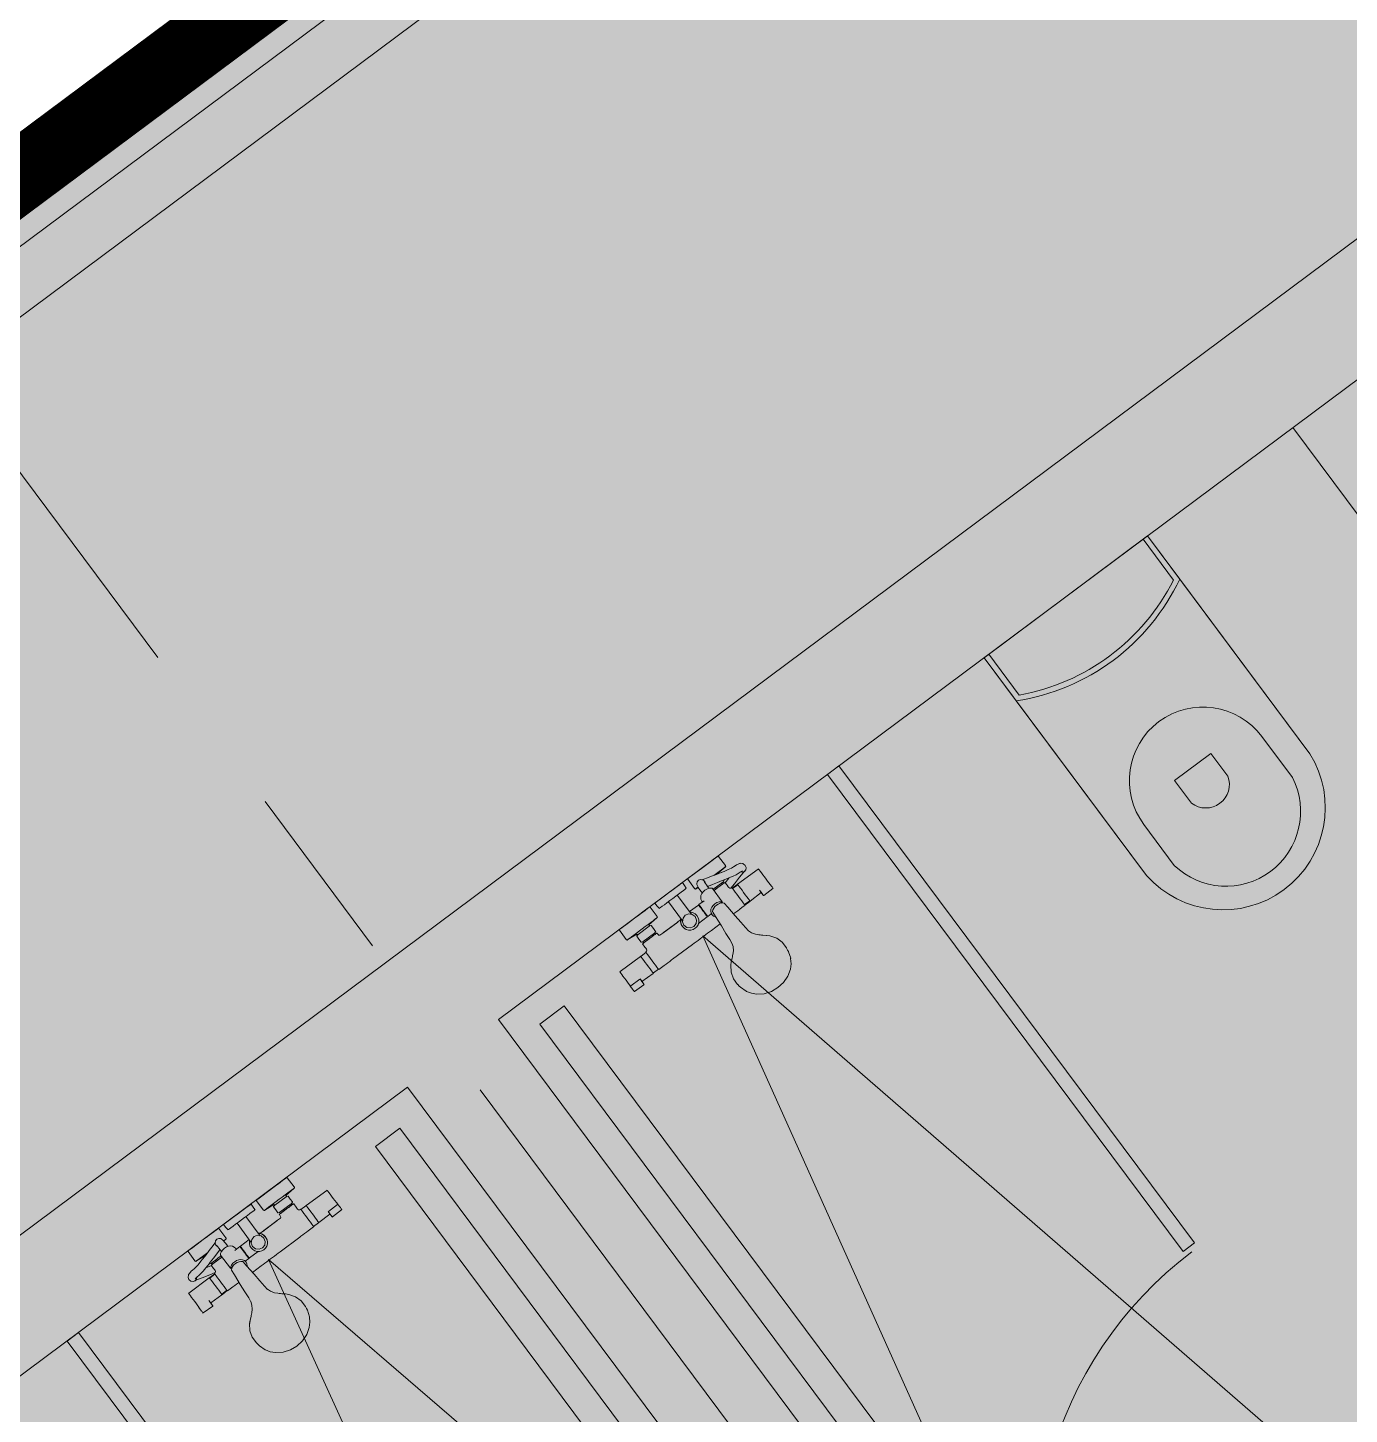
# Model space of a CAD drawing. Header units: metres. Extents: x -466 to 1322, y -1072 to 50.
# Drawn here: x 424.859 to 427.193, y -187.693 to -185.244 of the extents above; entities that cross this region are included whole.
import ezdxf

# ---------------------------------------------------------------- set-up
doc = ezdxf.new("R2010")
doc.units = ezdxf.units.M
for name, pattern in [('B1 P BAJA$0$HIDDEN', [9.525, 6.35, -3.175]), ('CENTER2', [28.575, 19.05, -3.175, 3.175, -3.175]), ('HIDDEN', [9.525, 6.35, -3.175]), ('OCULTA2', [0.3, 0.2, -0.1])]:
    doc.linetypes.add(name, pattern=pattern)
for name, color, linetype, lineweight in [('A - CANCEL', 2, 'Continuous', 0), ('A - Hatch muros', 4, 'Continuous', 0), ('A - MURO BAJO', 2, 'Continuous', 0), ('A - PROY', 250, 'B1 P BAJA$0$HIDDEN', 0), ('A-ACCESORIOS DE BAÑO', 6, 'Continuous', 0), ('A-EJES', 61, 'CENTER2', 0), ('A-Fixt', 122, 'Continuous', 5), ('A-MURO INT', 4, 'Continuous', 0)]:
    doc.layers.add(name, color=color, linetype=linetype, lineweight=lineweight)
doc.layers.add('Hatch Interior', color=7, linetype='Continuous', lineweight=0, true_color=0xaf6350)
doc.layers.add('Poligono Fisico', color=3, linetype='Continuous')

# ---------------------------------------------------------------- blocks, each defined once
blk = doc.blocks.new('COLADERA LINEAL')
at = {"layer": 'A - PROY', "linetype": 'HIDDEN'}
blk.add_lwpolyline([(-565.7399, 10.1537), (-565.7399, 9.1897), (-565.7939, 9.1897), (-565.7939, 10.1537), (-565.7399, 10.1537)], dxfattribs=at)
blk = doc.blocks.new('teleducha planta')
at = {"layer": 'A-ACCESORIOS DE BAÑO'}
for p, q in [((-567.1938, 9.7194), (-567.1942, 9.6992)), ((-567.1942, 9.6992), (-567.1942, 9.6987)), ((-567.1933, 9.72), (-567.1938, 9.72)), ((-567.1938, 9.72), (-567.1938, 9.7194)), ((-567.1921, 9.72), (-567.1933, 9.72)), ((-567.1907, 9.72), (-567.1921, 9.72)), ((-567.1894, 9.72), (-567.1907, 9.72)), ((-567.1815, 9.7199), (-567.1894, 9.72)), ((-567.182, 9.7189), (-567.1821, 9.6991)), ((-567.1819, 9.7197), (-567.182, 9.7197)), ((-567.182, 9.7197), (-567.182, 9.7194)), ((-567.182, 9.7194), (-567.182, 9.7189)), ((-567.178, 9.7197), (-567.1819, 9.7197)), ((-567.1735, 9.7197), (-567.178, 9.7197)), ((-567.1687, 9.7197), (-567.1735, 9.7197)), ((-567.164, 9.7197), (-567.1687, 9.7197)), ((-567.1596, 9.7197), (-567.164, 9.7197)), ((-567.1559, 9.7197), (-567.1596, 9.7197)), ((-567.153, 9.7197), (-567.1559, 9.7197)), ((-567.153, 9.7197), (-567.1512, 9.7197)), ((-567.1506, 9.7197), (-567.1512, 9.7197)), ((-567.1506, 9.7189), (-567.1506, 9.7197)), ((-567.1504, 9.6741), (-567.1506, 9.7189)), ((-567.1936, 9.6987), (-567.1942, 9.6987)), ((-567.1924, 9.6987), (-567.1936, 9.6987)), ((-567.1931, 9.6986), (-567.1851, 9.6986)), ((-567.191, 9.6986), (-567.1924, 9.6987)), ((-567.1897, 9.6986), (-567.191, 9.6986)), ((-567.1817, 9.6986), (-567.1897, 9.6986)), ((-567.1875, 9.6986), (-567.1878, 9.6741)), ((-567.1853, 9.6986), (-567.1851, 9.6986)), ((-567.1851, 9.6986), (-567.1837, 9.6986)), ((-567.1131, 9.6759), (-567.1132, 9.6743)), ((-567.1119, 9.6764), (-567.1131, 9.6759)), ((-567.1131, 9.6752), (-567.1131, 9.6759)), ((-567.1131, 9.6733), (-567.1131, 9.6752)), ((-567.1113, 9.6764), (-567.1119, 9.6764)), ((-567.091, 9.6764), (-567.1113, 9.6764)), ((-567.09, 9.6764), (-567.091, 9.6764)), ((-567.09, 9.6757), (-567.09, 9.6764)), ((-567.09, 9.6764), (-567.09, 9.6753)), ((-567.09, 9.6757), (-567.09, 9.6764)), ((-567.09, 9.6739), (-567.09, 9.6757)), ((-567.09, 9.6747), (-567.09, 9.6757)), ((-567.09, 9.6753), (-567.09, 9.6747)), ((-567.1882, 9.6622), (-567.1882, 9.6619)), ((-567.1875, 9.6622), (-567.1882, 9.6622)), ((-567.1882, 9.6619), (-567.1882, 9.6562)), ((-567.1882, 9.6562), (-567.1882, 9.6501)), ((-567.1882, 9.6501), (-567.1882, 9.6461)), ((-567.1878, 9.6741), (-567.1878, 9.6738)), ((-567.1871, 9.6738), (-567.1878, 9.6738)), ((-567.1878, 9.6738), (-567.1868, 9.6736)), ((-567.1868, 9.6736), (-567.1877, 9.6733)), ((-567.1877, 9.6733), (-567.1877, 9.673)), ((-567.1877, 9.6621), (-567.1877, 9.673)), ((-567.1856, 9.6622), (-567.1875, 9.6622)), ((-567.1853, 9.6738), (-567.1871, 9.6738)), ((-567.1826, 9.6622), (-567.1856, 9.6622)), ((-567.1822, 9.6738), (-567.1853, 9.6738)), ((-567.1786, 9.6622), (-567.1826, 9.6622)), ((-567.1782, 9.6738), (-567.1822, 9.6738)), ((-567.174, 9.6622), (-567.1786, 9.6622)), ((-567.1736, 9.6738), (-567.1782, 9.6738)), ((-567.1691, 9.6622), (-567.174, 9.6622)), ((-567.1687, 9.6738), (-567.1736, 9.6738)), ((-567.1639, 9.6622), (-567.1691, 9.6622)), ((-567.1639, 9.6738), (-567.1687, 9.6738)), ((-567.1594, 9.6738), (-567.1639, 9.6738)), ((-567.159, 9.6622), (-567.1639, 9.6622)), ((-567.1557, 9.6738), (-567.1594, 9.6738)), ((-567.155, 9.6622), (-567.159, 9.6622)), ((-567.1527, 9.6738), (-567.1557, 9.6738)), ((-567.152, 9.6622), (-567.155, 9.6622)), ((-567.151, 9.6738), (-567.1527, 9.6738)), ((-567.1503, 9.6622), (-567.152, 9.6622)), ((-567.1514, 9.6736), (-567.1504, 9.6738)), ((-567.1505, 9.6733), (-567.1514, 9.6736)), ((-567.1504, 9.6738), (-567.151, 9.6738)), ((-567.1505, 9.673), (-567.1505, 9.6733)), ((-567.1505, 9.6622), (-567.1505, 9.673)), ((-567.1504, 9.6738), (-567.1504, 9.6741)), ((-567.15, 9.6622), (-567.1503, 9.6622)), ((-567.1499, 9.6619), (-567.15, 9.6622)), ((-567.1494, 9.6602), (-567.1499, 9.6619)), ((-567.1481, 9.6585), (-567.1494, 9.6602)), ((-567.1462, 9.658), (-567.1481, 9.6585)), ((-567.1443, 9.658), (-567.1462, 9.658)), ((-567.1424, 9.658), (-567.1443, 9.658)), ((-567.1418, 9.6579), (-567.1424, 9.658)), ((-567.1348, 9.6579), (-567.1418, 9.6579)), ((-567.1345, 9.6579), (-567.1348, 9.6579)), ((-567.1345, 9.6579), (-567.1345, 9.6568)), ((-567.1345, 9.6557), (-567.1345, 9.6575)), ((-567.1345, 9.6544), (-567.1345, 9.6568)), ((-567.132, 9.6555), (-567.1345, 9.6554)), ((-567.1345, 9.6554), (-567.1345, 9.6544)), ((-567.1345, 9.6512), (-567.1345, 9.6544)), ((-567.1345, 9.6544), (-567.1345, 9.6516)), ((-567.1345, 9.6516), (-567.1345, 9.6474)), ((-567.1345, 9.6512), (-567.1345, 9.6472)), ((-567.1345, 9.6508), (-567.1345, 9.6512)), ((-567.1313, 9.6579), (-567.132, 9.656)), ((-567.132, 9.656), (-567.1312, 9.6579)), ((-567.132, 9.656), (-567.132, 9.6546)), ((-567.132, 9.6546), (-567.132, 9.6436)), ((-567.1312, 9.658), (-567.1313, 9.6579)), ((-567.1311, 9.6581), (-567.1312, 9.658)), ((-567.1311, 9.6581), (-567.1312, 9.6579)), ((-567.1308, 9.6581), (-567.1311, 9.6581)), ((-567.1244, 9.6581), (-567.1308, 9.6581)), ((-567.118, 9.6581), (-567.1244, 9.6581)), ((-567.1177, 9.6581), (-567.118, 9.6581)), ((-567.1176, 9.658), (-567.1177, 9.6581)), ((-567.1176, 9.6579), (-567.1177, 9.6581)), ((-567.1175, 9.6579), (-567.1176, 9.658)), ((-567.1176, 9.6579), (-567.1169, 9.656)), ((-567.1169, 9.656), (-567.1175, 9.6579)), ((-567.1169, 9.6546), (-567.1169, 9.656)), ((-567.1146, 9.6559), (-567.1169, 9.6559)), ((-567.1169, 9.6298), (-567.1169, 9.6546)), ((-567.1132, 9.6743), (-567.1146, 9.6559)), ((-567.1131, 9.6702), (-567.1131, 9.6733)), ((-567.1131, 9.6661), (-567.1131, 9.6702)), ((-567.1131, 9.661), (-567.1131, 9.6661)), ((-567.1131, 9.6552), (-567.1131, 9.661)), ((-567.1131, 9.6489), (-567.1131, 9.6552)), ((-567.09, 9.6707), (-567.09, 9.6739)), ((-567.09, 9.6737), (-567.09, 9.6727)), ((-567.09, 9.6705), (-567.09, 9.6737)), ((-567.09, 9.6727), (-567.09, 9.6424)), ((-567.09, 9.6665), (-567.09, 9.6707)), ((-567.09, 9.6697), (-567.09, 9.6705)), ((-567.09, 9.6656), (-567.09, 9.6697)), ((-567.09, 9.6665), (-567.09, 9.6614)), ((-567.09, 9.6658), (-567.09, 9.6665)), ((-567.09, 9.6424), (-567.09, 9.6658)), ((-567.09, 9.6424), (-567.09, 9.6656)), ((-567.09, 9.6554), (-567.09, 9.6614)), ((-567.09, 9.649), (-567.09, 9.6554)), ((-567.1882, 9.6315), (-567.1884, 9.5882)), ((-567.1882, 9.6461), (-567.1882, 9.642)), ((-567.1882, 9.642), (-567.1882, 9.638)), ((-567.1882, 9.638), (-567.1882, 9.6339)), ((-567.1882, 9.6339), (-567.1882, 9.6315)), ((-567.1408, 9.6241), (-567.1399, 9.6258)), ((-567.1401, 9.6257), (-567.1348, 9.6265)), ((-567.1348, 9.6265), (-567.1345, 9.6265)), ((-567.1345, 9.6474), (-567.1345, 9.6424)), ((-567.1345, 9.6472), (-567.1345, 9.6425)), ((-567.1345, 9.6425), (-567.1345, 9.6381)), ((-567.1345, 9.6424), (-567.1345, 9.6374)), ((-567.1345, 9.6381), (-567.1345, 9.6341)), ((-567.1345, 9.6374), (-567.1345, 9.6331)), ((-567.1345, 9.6298), (-567.1345, 9.6341)), ((-567.1345, 9.6331), (-567.1345, 9.6303)), ((-567.1345, 9.6303), (-567.1345, 9.6293)), ((-567.1345, 9.6298), (-567.1345, 9.6272)), ((-567.1345, 9.6293), (-567.132, 9.6292)), ((-567.1345, 9.6272), (-567.1345, 9.6265)), ((-567.1345, 9.6265), (-567.1345, 9.627)), ((-567.132, 9.6436), (-567.132, 9.6408)), ((-567.132, 9.6408), (-567.132, 9.6298)), ((-567.132, 9.6298), (-567.132, 9.6284)), ((-567.132, 9.6284), (-567.1313, 9.6266)), ((-567.1313, 9.6266), (-567.1312, 9.6264)), ((-567.1312, 9.6264), (-567.1311, 9.6263)), ((-567.1311, 9.6263), (-567.1308, 9.6263)), ((-567.1308, 9.6263), (-567.1244, 9.6263)), ((-567.1244, 9.6263), (-567.118, 9.6263)), ((-567.118, 9.6263), (-567.1177, 9.6263)), ((-567.1177, 9.6263), (-567.1176, 9.6264)), ((-567.1176, 9.6264), (-567.1175, 9.6266)), ((-567.1175, 9.6266), (-567.1169, 9.6284)), ((-567.1169, 9.6284), (-567.1169, 9.6298)), ((-567.1169, 9.6289), (-567.1146, 9.6289)), ((-567.1146, 9.6289), (-567.1131, 9.6104)), ((-567.1131, 9.6424), (-567.1131, 9.6489)), ((-567.1131, 9.6358), (-567.1131, 9.6424)), ((-567.1131, 9.6295), (-567.1131, 9.6358)), ((-567.1131, 9.6237), (-567.1131, 9.6295)), ((-567.09, 9.6424), (-567.09, 9.649)), ((-567.09, 9.6357), (-567.09, 9.6424)), ((-567.09, 9.6192), (-567.09, 9.6424)), ((-567.09, 9.6424), (-567.09, 9.612)), ((-567.09, 9.619), (-567.09, 9.6424)), ((-567.09, 9.6357), (-567.09, 9.6293)), ((-567.09, 9.6234), (-567.09, 9.6293)), ((-567.1415, 9.5851), (-567.141, 9.6179)), ((-567.141, 9.6179), (-567.1408, 9.6241)), ((-567.141, 9.5875), (-567.141, 9.6164)), ((-567.1131, 9.6187), (-567.1131, 9.6237)), ((-567.1131, 9.6145), (-567.1131, 9.6187)), ((-567.113, 9.6114), (-567.1131, 9.6145)), ((-567.1131, 9.6104), (-567.113, 9.6088)), ((-567.113, 9.6095), (-567.113, 9.6114)), ((-567.113, 9.6088), (-567.113, 9.6095)), ((-567.113, 9.6088), (-567.1119, 9.6084)), ((-567.1119, 9.6084), (-567.1113, 9.6084)), ((-567.1113, 9.6084), (-567.091, 9.6084)), ((-567.091, 9.6084), (-567.09, 9.6084)), ((-567.09, 9.6234), (-567.09, 9.6183)), ((-567.09, 9.6185), (-567.09, 9.6192)), ((-567.09, 9.6143), (-567.09, 9.6185)), ((-567.09, 9.6141), (-567.09, 9.6183)), ((-567.09, 9.611), (-567.09, 9.6141)), ((-567.09, 9.6091), (-567.09, 9.611)), ((-567.09, 9.6084), (-567.09, 9.6091)), ((-567.1884, 9.5882), (-567.1884, 9.584)), ((-567.1884, 9.584), (-567.1884, 9.5798)), ((-567.1884, 9.5798), (-567.1884, 9.5756)), ((-567.1636, 9.5785), (-567.1661, 9.5751)), ((-567.1602, 9.5811), (-567.1636, 9.5785)), ((-567.158, 9.578), (-567.1626, 9.5734)), ((-567.158, 9.578), (-567.1626, 9.5734)), ((-567.1563, 9.5826), (-567.1602, 9.5811)), ((-567.1518, 9.5797), (-567.158, 9.578)), ((-567.1518, 9.5797), (-567.158, 9.578)), ((-567.1578, 9.5824), (-567.157, 9.5823)), ((-567.1522, 9.5832), (-567.1563, 9.5826)), ((-567.1518, 9.5832), (-567.1522, 9.5832)), ((-567.1481, 9.5826), (-567.1522, 9.5832)), ((-567.1477, 9.5826), (-567.1518, 9.5832)), ((-567.1455, 9.578), (-567.1518, 9.5797)), ((-567.1455, 9.578), (-567.1518, 9.5797)), ((-567.1443, 9.5811), (-567.1481, 9.5826)), ((-567.1438, 9.5811), (-567.1477, 9.5826)), ((-567.141, 9.5734), (-567.1455, 9.578)), ((-567.141, 9.5734), (-567.1455, 9.578)), ((-567.1023, 9.577), (-567.1446, 9.577)), ((-567.1409, 9.5785), (-567.1443, 9.5811)), ((-567.1405, 9.5785), (-567.1438, 9.5811)), ((-567.141, 9.584), (-567.141, 9.5875)), ((-567.141, 9.5798), (-567.141, 9.584)), ((-567.141, 9.5789), (-567.141, 9.5798)), ((-567.1398, 9.577), (-567.1409, 9.5785)), ((-567.1399, 9.577), (-567.1408, 9.5782)), ((-567.1393, 9.577), (-567.1405, 9.5785)), ((-567.1023, 9.597), (-567.1023, 9.5962)), ((-567.1018, 9.597), (-567.1023, 9.597)), ((-567.1023, 9.5962), (-567.1023, 9.594)), ((-567.1023, 9.594), (-567.1023, 9.5905)), ((-567.1023, 9.5905), (-567.1023, 9.5857)), ((-567.1023, 9.5857), (-567.1023, 9.5801)), ((-567.1023, 9.5801), (-567.1023, 9.5738)), ((-567.0966, 9.5973), (-567.1018, 9.597)), ((-567.09, 9.5973), (-567.0966, 9.5973)), ((-567.09, 9.5966), (-567.09, 9.5973)), ((-567.09, 9.5944), (-567.09, 9.5966)), ((-567.09, 9.5908), (-567.09, 9.5944)), ((-567.09, 9.586), (-567.09, 9.5908)), ((-567.09, 9.5803), (-567.09, 9.586)), ((-567.09, 9.5739), (-567.09, 9.5803)), ((-567.3196, 9.556), (-567.3264, 9.5495)), ((-567.3119, 9.5609), (-567.3196, 9.556)), ((-567.3114, 9.5613), (-567.3119, 9.5609)), ((-567.2998, 9.565), (-567.3114, 9.5613)), ((-567.2997, 9.5651), (-567.2998, 9.565)), ((-567.2966, 9.5658), (-567.2997, 9.5651)), ((-567.2927, 9.5661), (-567.2966, 9.5658)), ((-567.2924, 9.5662), (-567.2927, 9.5661)), ((-567.28, 9.5662), (-567.2924, 9.5662)), ((-567.2683, 9.5626), (-567.28, 9.5662)), ((-567.2578, 9.5555), (-567.2683, 9.5626)), ((-567.2538, 9.5514), (-567.2579, 9.5555)), ((-567.2537, 9.5512), (-567.2578, 9.5555)), ((-567.1884, 9.5756), (-567.1884, 9.5714)), ((-567.1884, 9.5714), (-567.1884, 9.5672)), ((-567.1884, 9.5672), (-567.1884, 9.563)), ((-567.1884, 9.563), (-567.1884, 9.5588)), ((-567.1884, 9.5588), (-567.1884, 9.5546)), ((-567.1884, 9.5546), (-567.1884, 9.5504)), ((-567.1677, 9.5713), (-567.1682, 9.5672)), ((-567.1682, 9.5672), (-567.1677, 9.5631)), ((-567.1661, 9.5751), (-567.1677, 9.5713)), ((-567.1677, 9.5631), (-567.1661, 9.5592)), ((-567.1661, 9.5592), (-567.1636, 9.5558)), ((-567.1646, 9.5573), (-567.1646, 9.538)), ((-567.1626, 9.5734), (-567.1643, 9.5672)), ((-567.1626, 9.5734), (-567.1643, 9.5672)), ((-567.1643, 9.5672), (-567.1626, 9.5609)), ((-567.1643, 9.5672), (-567.1626, 9.5609)), ((-567.1636, 9.5558), (-567.1602, 9.5533)), ((-567.1626, 9.5609), (-567.158, 9.5564)), ((-567.1626, 9.5609), (-567.158, 9.5564)), ((-567.1602, 9.5533), (-567.1563, 9.5517)), ((-567.158, 9.5564), (-567.1518, 9.5547)), ((-567.158, 9.5564), (-567.1518, 9.5547)), ((-567.1518, 9.5547), (-567.1455, 9.5564)), ((-567.1518, 9.5547), (-567.1455, 9.5564)), ((-567.1481, 9.5517), (-567.1443, 9.5533)), ((-567.1455, 9.5564), (-567.141, 9.5609)), ((-567.1455, 9.5564), (-567.141, 9.5609)), ((-567.1446, 9.5573), (-567.1023, 9.5573)), ((-567.1443, 9.5533), (-567.1409, 9.5558)), ((-567.1393, 9.5672), (-567.141, 9.5734)), ((-567.1393, 9.5672), (-567.141, 9.5734)), ((-567.141, 9.5609), (-567.1393, 9.5672)), ((-567.141, 9.5609), (-567.1393, 9.5672)), ((-567.1409, 9.5558), (-567.1398, 9.5573)), ((-567.1408, 9.5562), (-567.1399, 9.5573)), ((-567.1387, 9.538), (-567.1387, 9.5573)), ((-567.1023, 9.5738), (-567.1023, 9.5672)), ((-567.1023, 9.5672), (-567.1023, 9.5606)), ((-567.1023, 9.5606), (-567.1023, 9.5543)), ((-567.1023, 9.5543), (-567.1023, 9.5486)), ((-567.09, 9.5672), (-567.09, 9.5739)), ((-567.09, 9.5605), (-567.09, 9.5672)), ((-567.09, 9.5541), (-567.09, 9.5605)), ((-567.09, 9.5484), (-567.09, 9.5541)), ((-567.3337, 9.5383), (-567.3381, 9.5256)), ((-567.3264, 9.5495), (-567.3337, 9.5383)), ((-567.2495, 9.5463), (-567.2538, 9.5514)), ((-567.248, 9.5446), (-567.2495, 9.5463)), ((-567.2464, 9.5429), (-567.248, 9.5446)), ((-567.2449, 9.5412), (-567.2464, 9.5429)), ((-567.2403, 9.5367), (-567.2449, 9.5412)), ((-567.2341, 9.5328), (-567.2403, 9.5367)), ((-567.2279, 9.5306), (-567.2341, 9.5328)), ((-567.2206, 9.5298), (-567.2283, 9.5307)), ((-567.208, 9.5288), (-567.2206, 9.5298)), ((-567.1925, 9.5275), (-567.208, 9.5288)), ((-567.1884, 9.5504), (-567.1884, 9.5462)), ((-567.1884, 9.5462), (-567.1883, 9.5272)), ((-567.1704, 9.5284), (-567.1732, 9.5267)), ((-567.1671, 9.5289), (-567.1704, 9.5284)), ((-567.1671, 9.5289), (-567.1635, 9.5285)), ((-567.1665, 9.5289), (-567.1671, 9.5289)), ((-567.1642, 9.5289), (-567.1665, 9.5289)), ((-567.1646, 9.538), (-567.1646, 9.5376)), ((-567.1642, 9.5376), (-567.1646, 9.5376)), ((-567.1646, 9.5368), (-567.1646, 9.5367)), ((-567.1642, 9.5368), (-567.1646, 9.5368)), ((-567.1646, 9.5367), (-567.1646, 9.5289)), ((-567.1643, 9.5376), (-567.1643, 9.5369)), ((-567.1643, 9.5376), (-567.1638, 9.5376)), ((-567.1643, 9.5369), (-567.1638, 9.5369)), ((-567.1642, 9.5376), (-567.1629, 9.5376)), ((-567.1629, 9.5368), (-567.1642, 9.5368)), ((-567.1626, 9.5376), (-567.1638, 9.5376)), ((-567.1626, 9.5369), (-567.1638, 9.5369)), ((-567.1635, 9.5285), (-567.1599, 9.5266)), ((-567.1608, 9.5376), (-567.1629, 9.5376)), ((-567.1608, 9.5368), (-567.1629, 9.5368)), ((-567.1626, 9.5376), (-567.1606, 9.5376)), ((-567.1606, 9.5369), (-567.1626, 9.5369)), ((-567.1608, 9.5376), (-567.1581, 9.5376)), ((-567.1581, 9.5368), (-567.1608, 9.5368)), ((-567.1579, 9.5376), (-567.1606, 9.5376)), ((-567.1606, 9.5369), (-567.1579, 9.5369)), ((-567.1581, 9.5376), (-567.155, 9.5376)), ((-567.155, 9.5368), (-567.1581, 9.5368)), ((-567.1549, 9.5376), (-567.1579, 9.5376)), ((-567.1549, 9.5369), (-567.1579, 9.5369)), ((-567.1563, 9.5517), (-567.1522, 9.5512)), ((-567.1516, 9.5376), (-567.155, 9.5376)), ((-567.1516, 9.5368), (-567.155, 9.5368)), ((-567.1549, 9.5376), (-567.1516, 9.5376)), ((-567.1549, 9.5369), (-567.1516, 9.5369)), ((-567.1522, 9.5512), (-567.1481, 9.5517)), ((-567.1516, 9.5376), (-567.1483, 9.5376)), ((-567.1484, 9.5376), (-567.1516, 9.5376)), ((-567.1484, 9.5369), (-567.1516, 9.5369)), ((-567.1483, 9.5368), (-567.1516, 9.5368)), ((-567.1454, 9.5376), (-567.1484, 9.5376)), ((-567.1484, 9.5369), (-567.1454, 9.5369)), ((-567.1483, 9.5376), (-567.1452, 9.5376)), ((-567.1452, 9.5368), (-567.1483, 9.5368)), ((-567.1454, 9.5376), (-567.1427, 9.5376)), ((-567.1427, 9.5369), (-567.1454, 9.5369)), ((-567.1424, 9.5376), (-567.1452, 9.5376)), ((-567.1424, 9.5368), (-567.1452, 9.5368)), ((-567.1407, 9.5376), (-567.1427, 9.5376)), ((-567.1427, 9.5369), (-567.1407, 9.5369)), ((-567.1424, 9.5376), (-567.1404, 9.5376)), ((-567.1404, 9.5368), (-567.1424, 9.5368)), ((-567.1407, 9.5376), (-567.1395, 9.5376)), ((-567.1407, 9.5369), (-567.1395, 9.5369)), ((-567.1391, 9.5376), (-567.1404, 9.5376)), ((-567.1391, 9.5368), (-567.1404, 9.5368)), ((-567.139, 9.5376), (-567.1395, 9.5376)), ((-567.139, 9.5369), (-567.1395, 9.5369)), ((-567.1391, 9.5376), (-567.1387, 9.5376)), ((-567.1387, 9.5368), (-567.1391, 9.5368)), ((-567.139, 9.5369), (-567.139, 9.5376)), ((-567.1387, 9.5376), (-567.1387, 9.538)), ((-567.1387, 9.5367), (-567.1387, 9.5368)), ((-567.1387, 9.5252), (-567.1387, 9.5367)), ((-567.1375, 9.5288), (-567.1387, 9.5288)), ((-567.1369, 9.5288), (-567.1375, 9.5288)), ((-567.1332, 9.5282), (-567.1369, 9.5288)), ((-567.1302, 9.5265), (-567.1332, 9.5282)), ((-567.1023, 9.5486), (-567.1023, 9.5439)), ((-567.1023, 9.5439), (-567.1023, 9.5404)), ((-567.1023, 9.5404), (-567.1023, 9.5382)), ((-567.1023, 9.5382), (-567.1023, 9.5374)), ((-567.1023, 9.5374), (-567.1018, 9.5374)), ((-567.1018, 9.5374), (-567.0966, 9.5371)), ((-567.0966, 9.5371), (-567.09, 9.537)), ((-567.09, 9.5436), (-567.09, 9.5484)), ((-567.09, 9.54), (-567.09, 9.5436)), ((-567.09, 9.5378), (-567.09, 9.54)), ((-567.09, 9.537), (-567.09, 9.5378)), ((-567.3381, 9.5256), (-567.3396, 9.5124)), ((-567.3396, 9.5124), (-567.3381, 9.4992)), ((-567.1729, 9.5259), (-567.1925, 9.5275)), ((-567.1732, 9.5267), (-567.1741, 9.526)), ((-567.1639, 9.5252), (-567.1729, 9.5259)), ((-567.1638, 9.5252), (-567.1639, 9.5252)), ((-567.1628, 9.5248), (-567.1632, 9.5251)), ((-567.1607, 9.5224), (-567.1628, 9.5248)), ((-567.1592, 9.5194), (-567.1607, 9.5224)), ((-567.1607, 9.5024), (-567.1592, 9.5053)), ((-567.1599, 9.5266), (-567.1579, 9.5245)), ((-567.1597, 9.5044), (-567.1597, 9.5012)), ((-567.1582, 9.516), (-567.1592, 9.5194)), ((-567.1592, 9.5053), (-567.1582, 9.5088)), ((-567.1584, 9.5071), (-567.1586, 9.5064)), ((-567.1579, 9.5124), (-567.1582, 9.516)), ((-567.1582, 9.5088), (-567.1579, 9.5124)), ((-567.1561, 9.5053), (-567.158, 9.5022)), ((-567.1579, 9.5245), (-567.1561, 9.5212)), ((-567.1576, 9.5094), (-567.1576, 9.5093)), ((-567.1561, 9.5212), (-567.1548, 9.5173)), ((-567.1548, 9.5093), (-567.1561, 9.5053)), ((-567.1548, 9.5173), (-567.1544, 9.5133)), ((-567.1544, 9.5133), (-567.1548, 9.5093)), ((-567.128, 9.5244), (-567.1302, 9.5265)), ((-567.1281, 9.502), (-567.1261, 9.5052)), ((-567.1261, 9.521), (-567.128, 9.5244)), ((-567.1249, 9.5172), (-567.1261, 9.521)), ((-567.1261, 9.5052), (-567.1249, 9.5091)), ((-567.1261, 9.5053), (-567.122, 9.5053)), ((-567.1221, 9.5198), (-567.1257, 9.5198)), ((-567.1244, 9.5132), (-567.1249, 9.5172)), ((-567.1249, 9.5091), (-567.1244, 9.5132)), ((-567.1223, 9.5038), (-567.1245, 9.496)), ((-567.1218, 9.5053), (-567.1223, 9.5038)), ((-567.1186, 9.5197), (-567.1221, 9.5198)), ((-567.122, 9.5053), (-567.1186, 9.5052)), ((-567.1159, 9.5197), (-567.1186, 9.5197)), ((-567.1186, 9.5052), (-567.1158, 9.5052)), ((-567.1139, 9.5196), (-567.1159, 9.5197)), ((-567.1159, 9.5051), (-567.1157, 9.505)), ((-567.1158, 9.5052), (-567.1138, 9.5051)), ((-567.1157, 9.505), (-567.1121, 9.504)), ((-567.1128, 9.5195), (-567.1139, 9.5196)), ((-567.1138, 9.5051), (-567.1127, 9.505)), ((-567.1132, 9.5239), (-567.1135, 9.5196)), ((-567.1131, 9.5255), (-567.1132, 9.5239)), ((-567.1119, 9.5259), (-567.1131, 9.5255)), ((-567.1131, 9.5248), (-567.1131, 9.5255)), ((-567.1131, 9.5229), (-567.1131, 9.5248)), ((-567.1131, 9.5198), (-567.1131, 9.5229)), ((-567.1117, 9.5194), (-567.1128, 9.5195)), ((-567.1127, 9.505), (-567.1117, 9.5049)), ((-567.1121, 9.504), (-567.1117, 9.504)), ((-567.1113, 9.5259), (-567.1119, 9.5259)), ((-567.1081, 9.5184), (-567.1117, 9.5194)), ((-567.1117, 9.504), (-567.1113, 9.504)), ((-567.091, 9.5259), (-567.1113, 9.5259)), ((-567.1113, 9.504), (-567.1077, 9.505)), ((-567.1075, 9.5182), (-567.1081, 9.5184)), ((-567.1079, 9.5028), (-567.1066, 9.5068)), ((-567.1077, 9.505), (-567.1074, 9.5051)), ((-567.1072, 9.518), (-567.1075, 9.5182)), ((-567.1074, 9.5051), (-567.1072, 9.5053)), ((-567.1046, 9.5154), (-567.1072, 9.518)), ((-567.1072, 9.5053), (-567.1045, 9.508)), ((-567.1036, 9.5118), (-567.1046, 9.5154)), ((-567.1045, 9.508), (-567.1036, 9.5116)), ((-567.1036, 9.5116), (-567.1036, 9.5118)), ((-567.09, 9.5259), (-567.091, 9.5259)), ((-567.09, 9.5253), (-567.09, 9.5259)), ((-567.09, 9.5259), (-567.09, 9.5249)), ((-567.09, 9.5253), (-567.09, 9.5259)), ((-567.09, 9.5235), (-567.09, 9.5253)), ((-567.09, 9.5243), (-567.09, 9.5253)), ((-567.09, 9.5249), (-567.09, 9.5243)), ((-567.09, 9.5203), (-567.09, 9.5235)), ((-567.09, 9.5233), (-567.09, 9.5223)), ((-567.09, 9.5201), (-567.09, 9.5233)), ((-567.09, 9.5223), (-567.09, 9.492)), ((-567.09, 9.5161), (-567.09, 9.5203)), ((-567.09, 9.5193), (-567.09, 9.5201)), ((-567.09, 9.5152), (-567.09, 9.5193)), ((-567.09, 9.5161), (-567.09, 9.5109)), ((-567.09, 9.5153), (-567.09, 9.5161)), ((-567.09, 9.492), (-567.09, 9.5153)), ((-567.09, 9.492), (-567.09, 9.5152)), ((-567.09, 9.505), (-567.09, 9.5109)), ((-567.09, 9.4986), (-567.09, 9.505)), ((-567.3381, 9.4992), (-567.3337, 9.4864)), ((-567.3337, 9.4864), (-567.3264, 9.4752)), ((-567.2495, 9.4784), (-567.248, 9.4801)), ((-567.248, 9.4801), (-567.2464, 9.4819)), ((-567.2464, 9.4819), (-567.2449, 9.4836)), ((-567.2449, 9.4836), (-567.2403, 9.488)), ((-567.2403, 9.488), (-567.2341, 9.492)), ((-567.2341, 9.492), (-567.2279, 9.4941)), ((-567.2283, 9.494), (-567.2206, 9.4949)), ((-567.2206, 9.4949), (-567.208, 9.496)), ((-567.208, 9.496), (-567.1925, 9.4972)), ((-567.1925, 9.4972), (-567.1729, 9.4988)), ((-567.1882, 9.4976), (-567.1882, 9.4964)), ((-567.1882, 9.4964), (-567.1882, 9.4923)), ((-567.1882, 9.4923), (-567.1882, 9.4883)), ((-567.1882, 9.4883), (-567.1882, 9.4843)), ((-567.1882, 9.4843), (-567.1882, 9.4782)), ((-567.1729, 9.4988), (-567.1632, 9.4996)), ((-567.1639, 9.4996), (-567.1638, 9.4996)), ((-567.1632, 9.4996), (-567.1628, 9.4999)), ((-567.1628, 9.4999), (-567.1607, 9.5024)), ((-567.1597, 9.5012), (-567.1597, 9.5005)), ((-567.1594, 9.5008), (-567.1597, 9.5005)), ((-567.1597, 9.5005), (-567.1592, 9.5005)), ((-567.158, 9.5022), (-567.1594, 9.5008)), ((-567.1592, 9.5005), (-567.1303, 9.5004)), ((-567.1345, 9.5003), (-567.1345, 9.5004)), ((-567.1345, 9.5004), (-567.1345, 9.4969)), ((-567.1345, 9.5003), (-567.1345, 9.4963)), ((-567.1345, 9.4969), (-567.1345, 9.4919)), ((-567.1345, 9.4963), (-567.1345, 9.4919)), ((-567.1345, 9.4919), (-567.1345, 9.4872)), ((-567.1345, 9.4919), (-567.1345, 9.4869)), ((-567.1345, 9.4872), (-567.1345, 9.4832)), ((-567.1345, 9.4869), (-567.1345, 9.4827)), ((-567.1345, 9.4832), (-567.1345, 9.4835)), ((-567.1345, 9.48), (-567.1345, 9.4832)), ((-567.1345, 9.4827), (-567.1345, 9.4799)), ((-567.1345, 9.4776), (-567.1345, 9.48)), ((-567.1345, 9.4799), (-567.1345, 9.4789)), ((-567.1345, 9.4789), (-567.132, 9.4788)), ((-567.1345, 9.4769), (-567.1345, 9.4787)), ((-567.132, 9.5004), (-567.132, 9.4932)), ((-567.132, 9.4932), (-567.132, 9.4904)), ((-567.132, 9.4904), (-567.132, 9.4794)), ((-567.132, 9.4794), (-567.132, 9.478)), ((-567.1303, 9.5004), (-567.1298, 9.5004)), ((-567.1298, 9.5004), (-567.1295, 9.5006)), ((-567.1295, 9.5006), (-567.1281, 9.502)), ((-567.127, 9.4873), (-567.1294, 9.4783)), ((-567.1245, 9.496), (-567.127, 9.4873)), ((-567.1168, 9.4712), (-567.1144, 9.4802)), ((-567.1146, 9.4784), (-567.1146, 9.4789)), ((-567.1144, 9.4802), (-567.1119, 9.4889)), ((-567.1131, 9.4791), (-567.1131, 9.4847)), ((-567.1131, 9.4733), (-567.1131, 9.4791)), ((-567.1119, 9.4889), (-567.1097, 9.4966)), ((-567.1097, 9.4966), (-567.1079, 9.5028)), ((-567.09, 9.492), (-567.09, 9.4986)), ((-567.09, 9.4853), (-567.09, 9.492)), ((-567.09, 9.4688), (-567.09, 9.492)), ((-567.09, 9.492), (-567.09, 9.4616)), ((-567.09, 9.4686), (-567.09, 9.492)), ((-567.09, 9.4853), (-567.09, 9.4789)), ((-567.09, 9.4789), (-567.09, 9.4793)), ((-567.09, 9.473), (-567.09, 9.4789)), ((-567.3264, 9.4752), (-567.3196, 9.4687)), ((-567.3196, 9.4687), (-567.3119, 9.4638)), ((-567.3119, 9.4638), (-567.3114, 9.4634)), ((-567.3114, 9.4634), (-567.2998, 9.4597)), ((-567.2998, 9.4597), (-567.2997, 9.4597)), ((-567.2997, 9.4597), (-567.2966, 9.459)), ((-567.2966, 9.459), (-567.2927, 9.4586)), ((-567.2927, 9.4586), (-567.2924, 9.4586)), ((-567.2924, 9.4586), (-567.28, 9.4585)), ((-567.28, 9.4585), (-567.2683, 9.4621)), ((-567.2683, 9.4621), (-567.2578, 9.4692)), ((-567.2579, 9.4692), (-567.2538, 9.4733)), ((-567.2578, 9.4692), (-567.2537, 9.4735)), ((-567.2538, 9.4733), (-567.2495, 9.4784)), ((-567.1882, 9.4782), (-567.1882, 9.4725)), ((-567.1882, 9.4725), (-567.1882, 9.4722)), ((-567.1882, 9.4722), (-567.1875, 9.4722)), ((-567.1868, 9.4608), (-567.1878, 9.4605)), ((-567.1878, 9.4605), (-567.1878, 9.4603)), ((-567.1878, 9.4605), (-567.1871, 9.4605)), ((-567.1878, 9.4603), (-567.1875, 9.4358)), ((-567.1877, 9.4614), (-567.1877, 9.4723)), ((-567.1877, 9.4614), (-567.1877, 9.4611)), ((-567.1877, 9.4611), (-567.1868, 9.4608)), ((-567.1875, 9.4722), (-567.1856, 9.4722)), ((-567.1871, 9.4605), (-567.1853, 9.4605)), ((-567.1868, 9.4722), (-567.1868, 9.4608)), ((-567.1856, 9.4722), (-567.1826, 9.4722)), ((-567.1853, 9.4605), (-567.1822, 9.4605)), ((-567.1826, 9.4722), (-567.1786, 9.4722)), ((-567.1822, 9.4605), (-567.1782, 9.4606)), ((-567.1786, 9.4722), (-567.174, 9.4722)), ((-567.1782, 9.4606), (-567.1736, 9.4606)), ((-567.174, 9.4722), (-567.1691, 9.4722)), ((-567.1736, 9.4606), (-567.1687, 9.4606)), ((-567.1691, 9.4722), (-567.1639, 9.4722)), ((-567.1687, 9.4606), (-567.1639, 9.4606)), ((-567.1639, 9.4722), (-567.159, 9.4722)), ((-567.1639, 9.4606), (-567.1594, 9.4606)), ((-567.1594, 9.4606), (-567.1557, 9.4606)), ((-567.159, 9.4722), (-567.155, 9.4722)), ((-567.1557, 9.4606), (-567.1527, 9.4606)), ((-567.155, 9.4722), (-567.152, 9.4722)), ((-567.1527, 9.4606), (-567.151, 9.4606)), ((-567.152, 9.4722), (-567.1503, 9.4722)), ((-567.1514, 9.4608), (-567.1514, 9.4722)), ((-567.1514, 9.4608), (-567.1505, 9.4611)), ((-567.1504, 9.4606), (-567.1514, 9.4608)), ((-567.151, 9.4606), (-567.1504, 9.4606)), ((-567.1506, 9.4155), (-567.1504, 9.4603)), ((-567.1505, 9.4614), (-567.1505, 9.4722)), ((-567.1505, 9.4611), (-567.1505, 9.4614)), ((-567.1504, 9.4603), (-567.1504, 9.4606)), ((-567.1503, 9.4722), (-567.15, 9.4722)), ((-567.15, 9.4722), (-567.1499, 9.4725)), ((-567.1499, 9.4725), (-567.1494, 9.4742)), ((-567.1494, 9.4742), (-567.1481, 9.4759)), ((-567.1494, 9.4742), (-567.1467, 9.4644)), ((-567.1481, 9.4759), (-567.1462, 9.4764)), ((-567.1467, 9.4644), (-567.1429, 9.4502)), ((-567.1462, 9.4764), (-567.1443, 9.4764)), ((-567.1443, 9.4764), (-567.1424, 9.4764)), ((-567.1424, 9.4764), (-567.1418, 9.4764)), ((-567.1418, 9.4764), (-567.1348, 9.4765)), ((-567.1345, 9.4584), (-567.1357, 9.4522)), ((-567.1327, 9.4661), (-567.1355, 9.4765)), ((-567.1348, 9.4765), (-567.1345, 9.4765)), ((-567.1345, 9.4776), (-567.1345, 9.4765)), ((-567.1326, 9.4661), (-567.1345, 9.4584)), ((-567.1326, 9.466), (-567.1327, 9.4661)), ((-567.1304, 9.4748), (-567.1326, 9.4661)), ((-567.132, 9.478), (-567.1313, 9.4761)), ((-567.1313, 9.4761), (-567.1312, 9.4759)), ((-567.1312, 9.4759), (-567.1311, 9.4759)), ((-567.1311, 9.4759), (-567.1308, 9.4759)), ((-567.1308, 9.4759), (-567.1301, 9.4759)), ((-567.1294, 9.4783), (-567.1304, 9.4748)), ((-567.1212, 9.4522), (-567.12, 9.4583)), ((-567.12, 9.4583), (-567.1181, 9.4661)), ((-567.1181, 9.4661), (-567.1159, 9.4747)), ((-567.1149, 9.4784), (-567.1146, 9.4784)), ((-567.1146, 9.4784), (-567.1131, 9.46)), ((-567.1131, 9.4682), (-567.1131, 9.4733)), ((-567.1131, 9.4641), (-567.1131, 9.4682)), ((-567.113, 9.4609), (-567.1131, 9.4641)), ((-567.1131, 9.46), (-567.113, 9.4584)), ((-567.113, 9.459), (-567.113, 9.4609)), ((-567.113, 9.4584), (-567.113, 9.459)), ((-567.113, 9.4584), (-567.1119, 9.458)), ((-567.1119, 9.458), (-567.1113, 9.458)), ((-567.1113, 9.458), (-567.091, 9.458)), ((-567.091, 9.458), (-567.09, 9.458)), ((-567.09, 9.473), (-567.09, 9.4679)), ((-567.09, 9.4681), (-567.09, 9.4688)), ((-567.09, 9.4679), (-567.09, 9.4686)), ((-567.09, 9.4638), (-567.09, 9.4681)), ((-567.09, 9.4636), (-567.09, 9.4679)), ((-567.09, 9.4647), (-567.09, 9.4638)), ((-567.09, 9.4616), (-567.09, 9.4647)), ((-567.09, 9.4606), (-567.09, 9.4636)), ((-567.09, 9.4586), (-567.09, 9.4606)), ((-567.09, 9.458), (-567.09, 9.4586)), ((-567.1942, 9.4357), (-567.1942, 9.4352)), ((-567.1942, 9.4357), (-567.1936, 9.4357)), ((-567.1942, 9.4352), (-567.1938, 9.4149)), ((-567.1936, 9.4357), (-567.1924, 9.4357)), ((-567.1854, 9.4358), (-567.1931, 9.4357)), ((-567.1924, 9.4357), (-567.191, 9.4357)), ((-567.191, 9.4357), (-567.1897, 9.4357)), ((-567.1897, 9.4357), (-567.1821, 9.4358)), ((-567.1429, 9.4502), (-567.1403, 9.4407)), ((-567.1403, 9.4407), (-567.1393, 9.4371)), ((-567.1389, 9.4407), (-567.1398, 9.4371)), ((-567.1398, 9.4371), (-567.1388, 9.4335)), ((-567.1362, 9.4434), (-567.1389, 9.4407)), ((-567.1388, 9.4335), (-567.1362, 9.4309)), ((-567.1365, 9.4417), (-567.1371, 9.4409)), ((-567.1366, 9.4415), (-567.137, 9.4395)), ((-567.1363, 9.4443), (-567.1366, 9.4415)), ((-567.1362, 9.4481), (-567.1363, 9.4443)), ((-567.1357, 9.4522), (-567.1362, 9.4481)), ((-567.1362, 9.4309), (-567.1361, 9.4308)), ((-567.1361, 9.4308), (-567.1358, 9.4306)), ((-567.1358, 9.4306), (-567.1322, 9.4297)), ((-567.1322, 9.4297), (-567.1317, 9.4296)), ((-567.1317, 9.4296), (-567.1312, 9.4297)), ((-567.1312, 9.4297), (-567.1276, 9.4307)), ((-567.1276, 9.4307), (-567.1271, 9.4311)), ((-567.1271, 9.4311), (-567.1245, 9.4337)), ((-567.1245, 9.4337), (-567.1239, 9.4346)), ((-567.1239, 9.4346), (-567.1234, 9.4359)), ((-567.1234, 9.4359), (-567.1225, 9.4396)), ((-567.1225, 9.4396), (-567.1221, 9.4416)), ((-567.1221, 9.4416), (-567.1218, 9.4445)), ((-567.1218, 9.4445), (-567.1217, 9.4482)), ((-567.1217, 9.4482), (-567.1212, 9.4522)), ((-567.1938, 9.4149), (-567.1938, 9.4144)), ((-567.1938, 9.4144), (-567.1933, 9.4144)), ((-567.1933, 9.4144), (-567.1921, 9.4144)), ((-567.1921, 9.4144), (-567.1907, 9.4144)), ((-567.1907, 9.4144), (-567.1894, 9.4144)), ((-567.1894, 9.4144), (-567.1815, 9.4145)), ((-567.182, 9.4147), (-567.1819, 9.4147)), ((-567.1819, 9.4147), (-567.178, 9.4147)), ((-567.178, 9.4147), (-567.1735, 9.4147)), ((-567.1735, 9.4147), (-567.1687, 9.4147)), ((-567.1687, 9.4147), (-567.164, 9.4147)), ((-567.164, 9.4147), (-567.1596, 9.4147)), ((-567.1596, 9.4147), (-567.1559, 9.4147)), ((-567.1559, 9.4147), (-567.153, 9.4147)), ((-567.1512, 9.4147), (-567.153, 9.4147)), ((-567.1512, 9.4147), (-567.1506, 9.4147)), ((-567.1506, 9.4147), (-567.1506, 9.4155))]:
    blk.add_line(p, q, dxfattribs=at)

msp = doc.modelspace()

# ---------------------------------------------------------------- hatches: boundary and pattern name
at = {"layer": 'A - Hatch muros', "transparency": 33554687}
h = msp.add_hatch(color=256, dxfattribs=at)
h.dxf.hatch_style = 1
h.paths.add_polyline_path([(420.6654, -194.9835), (419.3411, -195.9678), (418.2667, -194.5262), (416.6631, -195.7215), (417.7382, -197.1638), (413.4672, -200.3473), (408.2908, -197.8447), (446.0819, -169.6766), (446.5002, -170.2378), (446.3399, -170.3573), (446.041, -169.9565), (408.6746, -197.8081), (413.445, -200.1144), (417.4583, -197.123), (416.3826, -195.6798), (418.3068, -194.2454), (419.3826, -195.6887), (420.5452, -194.8222), (421.0663, -194.4337), (418.8551, -191.4671), (419.0155, -191.3476), (421.3462, -194.4746), (420.6647, -194.9825)])
at = {"layer": 'A-MURO INT', "transparency": 33554687}
h = msp.add_hatch(color=256, dxfattribs=at)
h.dxf.hatch_style = 1
h.paths.add_polyline_path([(428.0957, -185.2032), (428.6933, -186.0049), (428.8536, -185.8854), (428.1365, -184.9233), (422.8448, -188.8676), (423.2033, -189.3486), (423.5619, -189.8297), (423.7223, -189.7102), (423.3637, -189.2291), (423.1246, -188.9084), (425.53, -187.1155), (426.6057, -188.5587), (424.04, -190.4711), (424.1595, -190.6315), (426.7252, -188.7191), (428.6974, -191.365), (428.2965, -191.6638), (428.416, -191.8241), (428.8169, -191.5253), (430.1316, -193.2892), (430.292, -193.1697), (428.9772, -191.4058), (429.3781, -191.107), (429.2586, -190.9466), (428.8819, -191.2274), (428.8821, -191.2276), (428.8578, -191.2456), (426.8856, -188.5996), (429.4513, -186.6872), (429.3317, -186.5268), (426.766, -188.4392), (425.6903, -186.996)])
at = {"layer": 'Hatch Interior', "transparency": 33554687}
h = msp.add_hatch(color=256, dxfattribs=at)
h.dxf.hatch_style = 1
edge = h.paths.add_edge_path()
edge.add_line((417.7382, -197.1638), (419.3856, -199.3747))
edge.add_arc((419.7198, -199.9897), 0.7, 36.6996, 118.5178, ccw=False)
edge.add_line((420.2811, -199.5714), (421.6441, -198.5555))
edge.add_line((421.6441, -198.5555), (425.1105, -200.2313))
edge.add_line((425.1105, -200.2313), (423.8168, -202.9072))
edge.add_line((423.8168, -202.9072), (449.7456, -215.4426))
edge.add_line((449.7456, -215.4426), (452.2266, -210.3109))
edge.add_line((452.2266, -210.3109), (452.8795, -208.9604))
edge.add_line((452.8795, -208.9604), (426.2831, -196.1578))
edge.add_line((426.2831, -196.1578), (424.9683, -194.3939))
edge.add_line((424.9683, -194.3939), (443.8484, -180.3214))
edge.add_line((443.8484, -180.3214), (442.6531, -178.7178))
edge.add_line((442.6531, -178.7178), (449.1895, -173.8458))
edge.add_line((449.1895, -173.8458), (446.0819, -169.6766))
edge.add_line((446.0819, -169.6766), (408.2908, -197.8447))
edge.add_line((408.2908, -197.8447), (413.4672, -200.3473))
edge.add_line((413.4672, -200.3473), (417.7382, -197.1638))

# ---------------------------------------------------------------- linework, layer by layer
at = {"layer": 'A - CANCEL'}
for points in [[(426.2716, -186.5627), (426.2917, -186.5478), (426.9198, -187.3905), (426.8998, -187.4055)], [(424.9487, -187.5488), (424.9286, -187.5638), (425.5568, -188.4065), (425.5768, -188.3916)]]:
    msp.add_lwpolyline(points, close=True, dxfattribs=at)
at = {"layer": 'A - MURO BAJO', "ltscale": 0.05}
msp.add_lwpolyline([(428.4542, -185.6842), (427.452, -186.4313), (427.0934, -185.9502)], dxfattribs=at)
at = {"layer": 'A - PROY', "linetype": 'HIDDEN'}
for p, q in [((426.0516, -186.8477), (427.3674, -187.991)), ((426.0516, -186.8477), (426.766, -188.4392)), ((425.2846, -187.4194), (426.0044, -189.007)), ((425.2846, -187.4194), (426.6057, -188.5587))]:
    msp.add_line(p, q, dxfattribs=at)
at = {"layer": 'A - PROY', "linetype": 'Continuous', "ltscale": 100}
msp.add_arc((427.3381, -187.9633), 0.6997, 127.2209, 201.7638, dxfattribs=at)
at = {"layer": 'A-EJES', "ltscale": 0.1}
for p, q in [((446.3597, -169.5942), (404.6559, -200.6788)), ((430.2118, -193.2295), (422.2318, -182.5233))]:
    msp.add_line(p, q, dxfattribs=at)
at = {"layer": 'A-Fixt'}
for p, q in [((426.5482, -186.3566), (426.8369, -186.1414)), ((426.8369, -186.1414), (426.6926, -186.249)), ((426.8369, -186.1414), (427.1237, -186.5263)), ((426.8937, -186.2176), (426.8369, -186.1414)), ((426.8289, -186.1474), (426.8827, -186.2197)), ((427.1237, -186.5263), (426.8937, -186.2176)), ((426.6926, -186.249), (426.5482, -186.3566)), ((426.8351, -186.7414), (426.5482, -186.3566)), ((426.5482, -186.3566), (426.605, -186.4327)), ((426.6101, -186.4229), (426.5563, -186.3506)), ((426.605, -186.4327), (426.8351, -186.7414)), ((427.0388, -186.496), (427.0926, -186.5682)), ((426.9487, -186.5258), (426.8846, -186.5736)), ((426.9786, -186.5658), (426.9487, -186.5258)), ((426.8846, -186.5736), (426.9145, -186.6137)), ((426.8841, -186.7236), (426.8304, -186.6514))]:
    msp.add_line(p, q, dxfattribs=at)
for centre, radius, start, end in [((426.5476, -186.0546), 0.3825, 278.6271, 334.7721), ((426.5417, -186.0465), 0.3825, 280.3118, 333.0874), ((426.9346, -186.5737), 0.13, 36.6996, 216.6996), ((426.97, -186.6213), 0.1807, 221.6787, 31.7205), ((426.97, -186.6213), 0.1807, 221.6787, 31.7205), ((426.9753, -186.6284), 0.1318, 226.2269, 27.1723), ((426.9396, -186.5804), 0.0417, 232.9598, 20.4394)]:
    msp.add_arc(centre, radius, start, end, dxfattribs=at)
at = {"layer": 'A-MURO INT'}
msp.add_lwpolyline([(420.6654, -194.9835), (419.3411, -195.9678), (418.2667, -194.5262), (416.6631, -195.7215), (417.7382, -197.1638), (413.4672, -200.3473), (408.2908, -197.8447), (446.0819, -169.6766), (446.5002, -170.2378), (446.3399, -170.3573), (446.041, -169.9565), (408.6746, -197.8081), (413.445, -200.1144), (417.4583, -197.123), (416.3826, -195.6798), (418.3068, -194.2454), (419.3826, -195.6887), (420.5452, -194.8222), (421.0663, -194.4337), (418.8551, -191.4671), (419.0155, -191.3476), (421.3462, -194.4746), (420.6647, -194.9825)], close=True, dxfattribs=at)
msp.add_lwpolyline([(429.3317, -186.5268), (426.766, -188.4392), (425.6903, -186.996), (428.0957, -185.2032), (428.6933, -186.0049), (428.8536, -185.8854), (428.1365, -184.9233), (422.8448, -188.8676), (423.2033, -189.3486), (423.5619, -189.8297), (423.7223, -189.7102), (423.3637, -189.2291), (423.1246, -188.9084), (425.53, -187.1155), (426.6057, -188.5587), (424.04, -190.4711), (424.1595, -190.6315), (426.7252, -188.7191), (428.6974, -191.365), (428.2965, -191.6638), (428.416, -191.8241), (428.8169, -191.5253), (430.1316, -193.2892)], dxfattribs=at)
at = {"layer": 'Hatch Interior'}
msp.add_lwpolyline([(417.7382, -197.1638), (419.3856, -199.3747, -0.372981), (420.2811, -199.5714), (421.6441, -198.5555), (425.1105, -200.2313), (423.8168, -202.9072), (449.7456, -215.4426), (452.2266, -210.3109), (452.8795, -208.9604), (426.2776, -196.0996), (424.9683, -194.3939), (443.8484, -180.3214), (442.6531, -178.7178), (449.1895, -173.8458), (446.0819, -169.6766), (408.2908, -197.8447), (413.4672, -200.3473)], format="xyb", close=True, dxfattribs=at)
at = {"layer": 'Poligono Fisico', "color": 5, "linetype": 'OCULTA2', "const_width": 0.125}
msp.add_lwpolyline([(450.8561, -218.239), (409.0603, -197.2712), (450.4645, -166.4099), (465.8133, -205.0581)], close=True, dxfattribs=at)

# ---------------------------------------------------------------- block references
at = {"layer": 'A-ACCESORIOS DE BAÑO', "xscale": -1, "rotation": 216.6996181073315}
msp.add_blockref('COLADERA LINEAL', (873.9136, 158.4939), dxfattribs=at)
at = {"layer": 'A-ACCESORIOS DE BAÑO', "rotation": 216.6996023584568}
msp.add_blockref('COLADERA LINEAL', (-33.6175, -517.9493), dxfattribs=at)
at = {"layer": 'A-Fixt', "rotation": 126.699618114117}
msp.add_blockref('teleducha planta', (94.7576, 273.6268), dxfattribs=at)
at = {"layer": 'A-Fixt', "xscale": -1, "rotation": 306.6996023516713}
msp.add_blockref('teleducha planta', (78.6545, 261.6241), dxfattribs=at)

doc.saveas('drawing.dxf')
